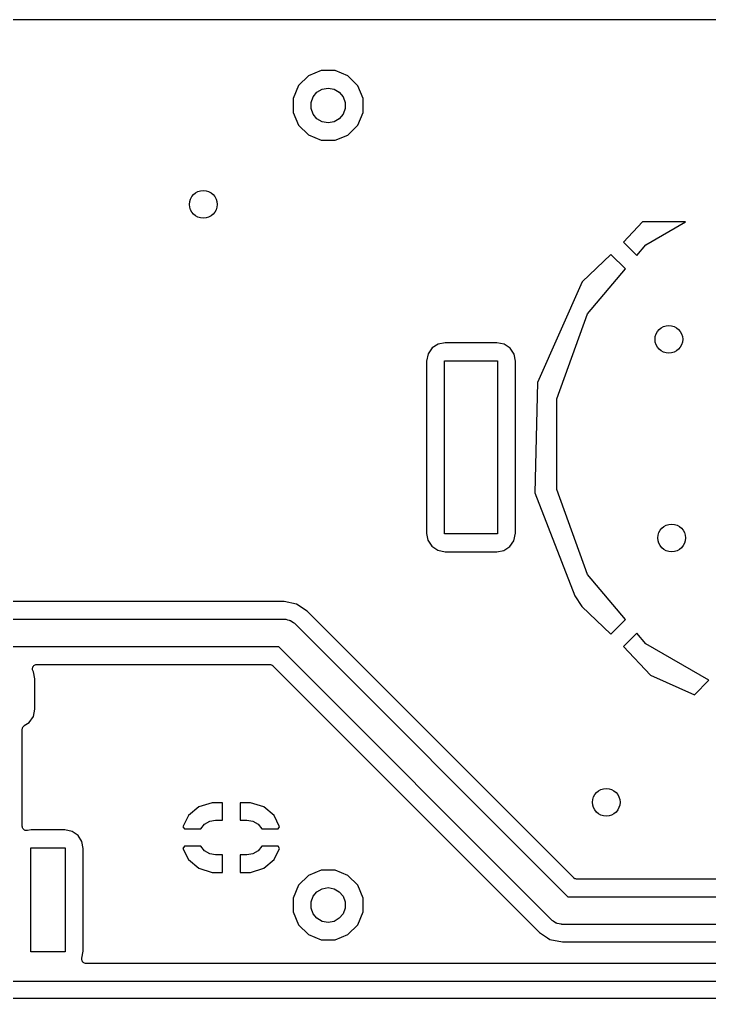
# Model space of a CAD drawing. Extents: x 99 to 248, y -141 to -112.
# Drawn here: x 199.39 to 219.33, y -140.04 to -111.75 of the extents above; entities that cross this region are included whole.
import ezdxf

# ---------------------------------------------------------------- set-up
doc = ezdxf.new("R2010")
doc.units = 0
doc.header["$MEASUREMENT"] = 0
doc.layers.add('BLACK', color=7, linetype='CONTINUOUS')

msp = doc.modelspace()

# ---------------------------------------------------------------- linework, layer by layer
at = {"layer": 'Black'}
for p, q in [((119.178, -111.748), (247.475, -111.748)), ((207.74, -113.375), (207.456, -113.658)), ((208.11, -113.222), (207.74, -113.375)), ((208.511, -113.222), (208.11, -113.222)), ((208.882, -113.376), (208.511, -113.222)), ((209.165, -113.66), (208.882, -113.376)), ((207.456, -113.658), (207.302, -114.029)), ((208.138, -113.758), (208.31, -113.728)), ((208.31, -113.728), (208.482, -113.758)), ((209.318, -114.03), (209.165, -113.66)), ((207.816, -114.143), (207.875, -113.979)), ((207.875, -113.979), (207.987, -113.846)), ((207.987, -113.846), (208.138, -113.758)), ((208.482, -113.758), (208.633, -113.846)), ((208.633, -113.846), (208.745, -113.979)), ((208.745, -113.979), (208.804, -114.143)), ((207.302, -114.029), (207.302, -114.43)), ((207.816, -114.317), (207.816, -114.143)), ((208.804, -114.143), (208.804, -114.317)), ((209.318, -114.431), (209.318, -114.03)), ((207.302, -114.43), (207.455, -114.8)), ((207.875, -114.481), (207.816, -114.317)), ((207.987, -114.614), (207.875, -114.481)), ((208.745, -114.481), (208.633, -114.614)), ((208.804, -114.317), (208.745, -114.481)), ((209.164, -114.802), (209.318, -114.431)), ((207.455, -114.8), (207.738, -115.084)), ((208.138, -114.702), (207.987, -114.614)), ((208.31, -114.732), (208.138, -114.702)), ((208.482, -114.702), (208.31, -114.732)), ((208.633, -114.614), (208.482, -114.702)), ((208.88, -115.085), (209.164, -114.802)), ((207.738, -115.084), (208.109, -115.238)), ((208.51, -115.238), (208.88, -115.085)), ((208.109, -115.238), (208.51, -115.238)), ((217.4, -117.59), (216.846, -118.177)), ((218.642, -117.59), (217.4, -117.59)), ((217.491, -118.254), (218.642, -117.59)), ((216.846, -118.177), (217.232, -118.564)), ((217.232, -118.564), (217.491, -118.254)), ((216.486, -118.536), (215.652, -119.324)), ((216.904, -118.954), (216.486, -118.536)), ((215.811, -120.257), (216.904, -118.954)), ((215.652, -119.324), (214.363, -122.237)), ((214.917, -122.714), (215.811, -120.257)), ((211.317, -121.239), (211.201, -121.409)), ((211.491, -121.127), (211.317, -121.239)), ((211.69, -121.09), (211.491, -121.127)), ((213.189, -121.09), (211.69, -121.09)), ((213.403, -121.133), (213.189, -121.09)), ((213.573, -121.249), (213.403, -121.133)), ((213.685, -121.423), (213.573, -121.249)), ((211.201, -121.409), (211.158, -121.623)), ((211.158, -121.623), (211.158, -126.598)), ((211.678, -126.61), (211.678, -121.61)), ((211.678, -121.61), (213.202, -121.61)), ((213.202, -121.61), (213.202, -126.61)), ((213.722, -121.622), (213.685, -121.423)), ((213.722, -125.444), (213.722, -121.622)), ((214.363, -122.237), (214.287, -125.422)), ((214.917, -125.329), (214.917, -122.714)), ((215.811, -127.786), (214.917, -125.329)), ((213.722, -126.597), (213.722, -125.444)), ((214.287, -125.422), (215.439, -128.404)), ((211.158, -126.598), (211.195, -126.797)), ((213.202, -126.61), (211.678, -126.61)), ((213.679, -126.811), (213.722, -126.597)), ((211.195, -126.797), (211.307, -126.971)), ((211.307, -126.971), (211.477, -127.087)), ((213.389, -127.093), (213.563, -126.981)), ((213.563, -126.981), (213.679, -126.811)), ((211.477, -127.087), (211.691, -127.13)), ((211.691, -127.13), (213.19, -127.13)), ((213.19, -127.13), (213.389, -127.093)), ((216.904, -129.089), (215.811, -127.786)), ((215.439, -128.404), (215.644, -128.711)), ((207.037, -128.572), (197.033, -128.572)), ((207.397, -128.643), (207.037, -128.572)), ((207.701, -128.847), (207.397, -128.643)), ((215.644, -128.711), (216.486, -129.507)), ((208.807, -129.953), (207.701, -128.847)), ((197.02, -129.08), (207.05, -129.08)), ((207.05, -129.08), (207.067, -129.083)), ((207.067, -129.083), (207.085, -129.082)), ((207.085, -129.082), (207.135, -129.095)), ((207.135, -129.095), (207.187, -129.104)), ((207.187, -129.104), (207.202, -129.113)), ((207.202, -129.113), (207.219, -129.117)), ((207.219, -129.117), (207.262, -129.147)), ((207.262, -129.147), (207.307, -129.174)), ((207.307, -129.174), (207.318, -129.187)), ((207.318, -129.187), (207.333, -129.197)), ((207.333, -129.197), (215.236, -137.1)), ((216.486, -129.507), (216.904, -129.089)), ((217.232, -129.48), (216.846, -129.866)), ((217.491, -129.789), (217.232, -129.48)), ((219.32, -130.844), (217.491, -129.789)), ((206.884, -129.88), (197.186, -129.88)), ((214.787, -137.783), (206.884, -129.88)), ((215.409, -136.555), (208.807, -129.953)), ((208.807, -129.953), (208.807, -129.953)), ((216.846, -129.866), (217.634, -130.7)), ((199.79, -130.437), (199.801, -130.422)), ((199.801, -130.422), (199.804, -130.42)), ((199.804, -130.42), (199.806, -130.418)), ((199.806, -130.418), (199.822, -130.408)), ((199.822, -130.408), (199.838, -130.398)), ((199.838, -130.398), (199.842, -130.397)), ((199.842, -130.397), (199.844, -130.396)), ((199.844, -130.396), (199.863, -130.392)), ((199.863, -130.392), (199.882, -130.388)), ((199.882, -130.388), (199.885, -130.389)), ((199.885, -130.389), (199.888, -130.388)), ((199.888, -130.388), (206.621, -130.388)), ((206.621, -130.388), (206.627, -130.389)), ((206.627, -130.389), (206.632, -130.388)), ((206.632, -130.388), (206.648, -130.393)), ((206.648, -130.393), (206.665, -130.396)), ((206.665, -130.396), (206.67, -130.398)), ((206.67, -130.398), (206.675, -130.4)), ((206.675, -130.4), (206.689, -130.409)), ((206.689, -130.409), (206.703, -130.418)), ((206.703, -130.418), (206.707, -130.422)), ((206.707, -130.422), (206.711, -130.425)), ((206.711, -130.425), (214.419, -138.133)), ((199.762, -130.499), (199.763, -130.496)), ((199.763, -130.518), (199.762, -130.499)), ((199.763, -130.493), (199.769, -130.475)), ((199.763, -130.496), (199.763, -130.493)), ((199.763, -130.537), (199.763, -130.518)), ((199.764, -130.54), (199.763, -130.537)), ((199.764, -130.543), (199.764, -130.54)), ((199.771, -130.561), (199.764, -130.543)), ((199.769, -130.475), (199.775, -130.457)), ((199.778, -130.578), (199.771, -130.561)), ((199.775, -130.457), (199.777, -130.454)), ((199.777, -130.454), (199.778, -130.451)), ((199.778, -130.451), (199.79, -130.437)), ((199.78, -130.581), (199.778, -130.578)), ((199.781, -130.584), (199.78, -130.581)), ((199.793, -130.603), (199.781, -130.584)), ((199.83, -130.802), (199.793, -130.603)), ((217.634, -130.7), (218.903, -131.262)), ((199.83, -131.677), (199.83, -130.802)), ((218.903, -131.262), (219.32, -130.844)), ((199.787, -131.891), (199.83, -131.677)), ((199.526, -132.154), (199.671, -132.061)), ((199.671, -132.061), (199.787, -131.891)), ((199.468, -132.261), (199.471, -132.242)), ((199.468, -135.064), (199.468, -132.261)), ((199.471, -132.242), (199.474, -132.224)), ((199.474, -132.224), (199.475, -132.221)), ((199.475, -132.221), (199.476, -132.218)), ((199.476, -132.218), (199.485, -132.201)), ((199.485, -132.201), (199.494, -132.184)), ((199.494, -132.184), (199.496, -132.182)), ((199.496, -132.182), (199.498, -132.18)), ((199.498, -132.18), (199.512, -132.167)), ((199.512, -132.167), (199.526, -132.154)), ((204.953, -134.382), (204.571, -134.503)), ((205.256, -134.382), (204.953, -134.382)), ((205.256, -134.89), (205.256, -134.382)), ((205.764, -134.382), (205.764, -134.89)), ((206.067, -134.382), (205.764, -134.382)), ((206.449, -134.503), (206.067, -134.382)), ((204.571, -134.503), (204.27, -134.757)), ((206.75, -134.757), (206.449, -134.503)), ((204.27, -134.757), (204.113, -135.076)), ((204.735, -135.007), (204.885, -134.92)), ((204.885, -134.92), (205.056, -134.89)), ((205.056, -134.89), (205.256, -134.89)), ((205.764, -134.89), (205.964, -134.89)), ((205.964, -134.89), (206.135, -134.92)), ((206.135, -134.92), (206.285, -135.007)), ((206.907, -135.076), (206.75, -134.757)), ((199.468, -135.065), (199.468, -135.064)), ((199.468, -135.066), (199.468, -135.065)), ((199.472, -135.087), (199.468, -135.066)), ((199.476, -135.108), (199.472, -135.087)), ((199.476, -135.109), (199.476, -135.108)), ((199.476, -135.108), (199.476, -135.108)), ((199.487, -135.127), (199.476, -135.109)), ((199.498, -135.146), (199.487, -135.127)), ((199.499, -135.147), (199.498, -135.146)), ((199.498, -135.146), (199.498, -135.146)), ((199.515, -135.16), (199.499, -135.147)), ((199.531, -135.174), (199.515, -135.16)), ((199.532, -135.174), (199.531, -135.174)), ((199.533, -135.175), (199.532, -135.174)), ((199.553, -135.182), (199.533, -135.175)), ((199.573, -135.189), (199.553, -135.182)), ((199.574, -135.189), (199.573, -135.189)), ((199.596, -135.189), (199.574, -135.19)), ((199.574, -135.19), (199.574, -135.189)), ((199.617, -135.189), (199.596, -135.189)), ((199.618, -135.189), (199.617, -135.189)), ((199.722, -135.17), (199.618, -135.189)), ((199.618, -135.189), (199.618, -135.189)), ((200.697, -135.17), (199.722, -135.17)), ((200.91, -135.213), (200.697, -135.17)), ((200.911, -135.213), (200.91, -135.213)), ((201.081, -135.329), (200.911, -135.213)), ((204.113, -135.076), (204.157, -135.136)), ((204.157, -135.136), (204.627, -135.136)), ((204.627, -135.136), (204.735, -135.007)), ((206.285, -135.007), (206.393, -135.136)), ((206.393, -135.136), (206.863, -135.136)), ((206.863, -135.136), (206.907, -135.076)), ((201.193, -135.503), (201.081, -135.329)), ((201.23, -135.702), (201.193, -135.503)), ((199.71, -138.69), (199.71, -135.69)), ((199.71, -135.69), (200.71, -135.69)), ((200.71, -135.69), (200.71, -138.69)), ((201.23, -137.565), (201.23, -135.702)), ((204.157, -135.644), (204.113, -135.704)), ((204.113, -135.704), (204.27, -136.023)), ((204.627, -135.644), (204.157, -135.644)), ((204.735, -135.773), (204.627, -135.644)), ((204.885, -135.86), (204.735, -135.773)), ((206.285, -135.773), (206.135, -135.86)), ((206.393, -135.644), (206.285, -135.773)), ((206.863, -135.644), (206.393, -135.644)), ((206.75, -136.023), (206.907, -135.704)), ((206.907, -135.704), (206.863, -135.644)), ((204.27, -136.023), (204.571, -136.277)), ((205.056, -135.89), (204.885, -135.86)), ((205.256, -135.89), (205.056, -135.89)), ((205.256, -136.398), (205.256, -135.89)), ((205.964, -135.89), (205.764, -135.89)), ((205.764, -135.89), (205.764, -136.398)), ((206.135, -135.86), (205.964, -135.89)), ((206.449, -136.277), (206.75, -136.023)), ((204.571, -136.277), (204.953, -136.398)), ((206.067, -136.398), (206.449, -136.277)), ((208.11, -136.332), (207.74, -136.485)), ((208.511, -136.332), (208.11, -136.332)), ((208.882, -136.486), (208.511, -136.332)), ((204.953, -136.398), (205.256, -136.398)), ((205.764, -136.398), (206.067, -136.398)), ((207.74, -136.485), (207.456, -136.768)), ((209.165, -136.77), (208.882, -136.486)), ((215.413, -136.558), (215.409, -136.555)), ((215.417, -136.562), (215.413, -136.558)), ((215.431, -136.571), (215.417, -136.562)), ((215.445, -136.58), (215.431, -136.571)), ((215.45, -136.582), (215.445, -136.58)), ((215.455, -136.584), (215.45, -136.582)), ((215.472, -136.587), (215.455, -136.584)), ((215.488, -136.592), (215.472, -136.587)), ((215.493, -136.591), (215.488, -136.592)), ((215.499, -136.592), (215.493, -136.591)), ((225.471, -136.592), (215.499, -136.592)), ((207.456, -136.768), (207.302, -137.139)), ((207.987, -136.956), (208.138, -136.868)), ((208.138, -136.868), (208.31, -136.838)), ((208.31, -136.838), (208.482, -136.868)), ((208.482, -136.868), (208.633, -136.956)), ((209.318, -137.14), (209.165, -136.77)), ((207.302, -137.139), (207.302, -137.54)), ((207.816, -137.253), (207.875, -137.089)), ((207.875, -137.089), (207.987, -136.956)), ((208.633, -136.956), (208.745, -137.089)), ((208.745, -137.089), (208.804, -137.253)), ((209.318, -137.541), (209.318, -137.14)), ((215.236, -137.1), (225.734, -137.1)), ((207.816, -137.427), (207.816, -137.253)), ((207.875, -137.591), (207.816, -137.427)), ((208.804, -137.427), (208.745, -137.591)), ((208.804, -137.253), (208.804, -137.427)), ((201.23, -138.677), (201.23, -137.565)), ((207.302, -137.54), (207.455, -137.91)), ((207.987, -137.724), (207.875, -137.591)), ((208.138, -137.812), (207.987, -137.724)), ((208.633, -137.724), (208.482, -137.812)), ((208.745, -137.591), (208.633, -137.724)), ((209.164, -137.912), (209.318, -137.541)), ((207.455, -137.91), (207.738, -138.194)), ((208.31, -137.842), (208.138, -137.812)), ((208.482, -137.812), (208.31, -137.842)), ((208.88, -138.195), (209.164, -137.912)), ((214.802, -137.793), (214.787, -137.783)), ((214.813, -137.806), (214.802, -137.793)), ((214.858, -137.833), (214.813, -137.806)), ((214.901, -137.863), (214.858, -137.833)), ((214.918, -137.867), (214.901, -137.863)), ((214.933, -137.876), (214.918, -137.867)), ((214.985, -137.885), (214.933, -137.876)), ((215.035, -137.898), (214.985, -137.885)), ((215.053, -137.897), (215.035, -137.898)), ((215.07, -137.9), (215.053, -137.897)), ((225.9, -137.9), (215.07, -137.9)), ((207.738, -138.194), (208.109, -138.348)), ((208.51, -138.348), (208.88, -138.195)), ((214.419, -138.133), (214.653, -138.29)), ((214.653, -138.29), (214.723, -138.337)), ((214.723, -138.337), (215.083, -138.408)), ((208.109, -138.348), (208.51, -138.348)), ((215.083, -138.408), (225.887, -138.408)), ((200.71, -138.69), (199.71, -138.69)), ((201.188, -138.924), (201.189, -138.903)), ((201.189, -138.88), (201.23, -138.677)), ((201.189, -138.881), (201.189, -138.88)), ((201.189, -138.883), (201.189, -138.881)), ((201.189, -138.903), (201.189, -138.883)), ((201.189, -138.925), (201.188, -138.924)), ((201.189, -138.927), (201.189, -138.925)), ((201.196, -138.946), (201.189, -138.927)), ((201.202, -138.966), (201.196, -138.946)), ((201.203, -138.967), (201.202, -138.966)), ((201.204, -138.969), (201.203, -138.967)), ((201.217, -138.984), (201.204, -138.969)), ((201.23, -139), (201.217, -138.984)), ((201.231, -139.001), (201.23, -139)), ((201.232, -139.002), (201.231, -139.001)), ((201.25, -139.013), (201.232, -139.002)), ((201.267, -139.023), (201.25, -139.013)), ((201.269, -139.024), (201.267, -139.023)), ((201.27, -139.024), (201.269, -139.024)), ((201.291, -139.028), (201.27, -139.024)), ((201.311, -139.032), (201.291, -139.028)), ((201.312, -139.032), (201.311, -139.032)), ((201.314, -139.032), (201.312, -139.032)), ((227.813, -139.032), (201.314, -139.032)), ((157.274, -139.54), (228.076, -139.54)), ((228.18, -140.04), (157.17, -140.04))]:
    msp.add_line(p, q, dxfattribs=at)
for centre in [(204.7, -117.09), (218.16, -120.99), (218.24, -126.73), (216.35, -134.37)]:
    msp.add_circle(centre, 0.4, dxfattribs=at)

doc.saveas('drawing.dxf')
